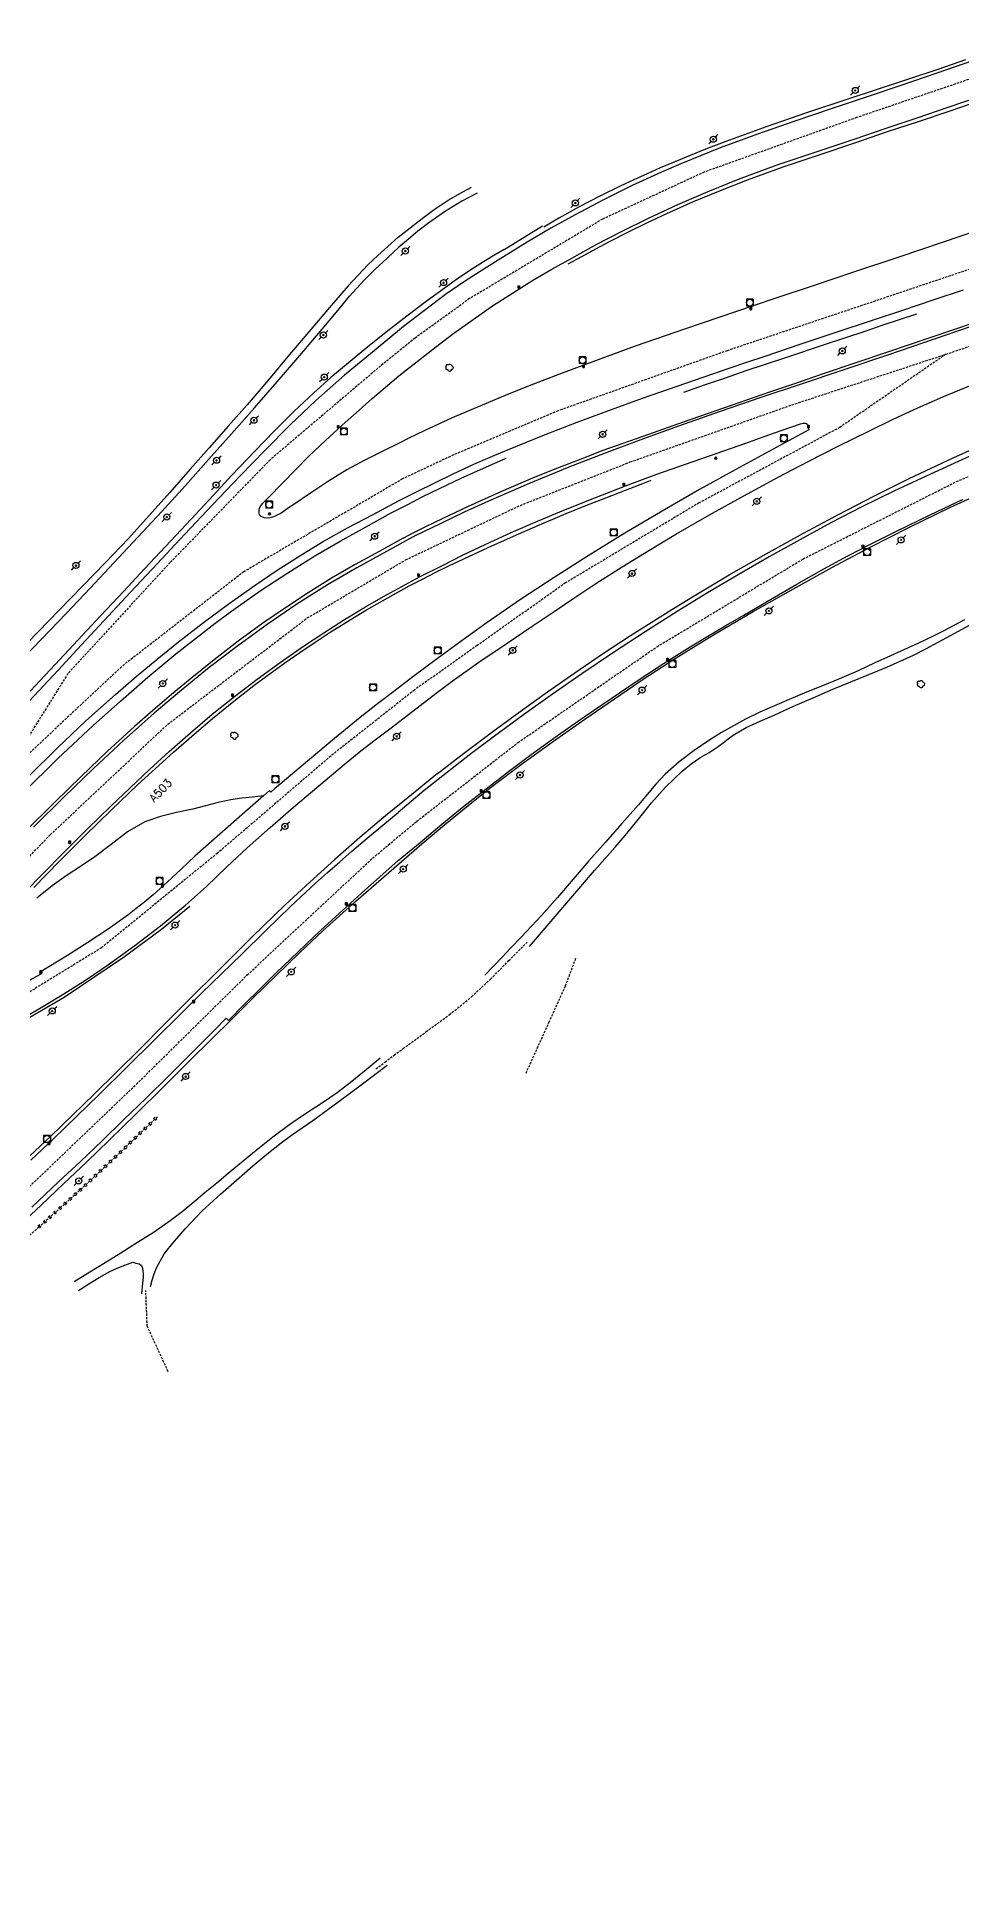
# Model space of a CAD drawing. Header units: millimetres. Extents: x 154000 to 155001, y 120000 to 121000.
# Drawn here: x 154439.6 to 154641.8, y 120240.1 to 120645.2 of the extents above; entities that cross this region are included whole.
import ezdxf
from ezdxf.enums import TextEntityAlignment as Align

# ---------------------------------------------------------------- set-up
doc = ezdxf.new("R2010")
doc.units = ezdxf.units.MM
doc.linetypes.add('DASHED', pattern=[0.75, 0.5, -0.25])
doc.layers.get('0').update_dxf_attribs({"linetype": 'CONTINUOUS'})
for name, color, linetype in [('W0001', 6, 'DASHED'), ('W0008', 7, 'CONTINUOUS'), ('W0010', 4, 'CONTINUOUS'), ('W0070', 7, 'DASHED'), ('W0071', 7, 'CONTINUOUS'), ('W0211', 2, 'CONTINUOUS'), ('W0220', 5, 'DASHED'), ('W0300', 7, 'CONTINUOUS'), ('W0401', 7, 'CONTINUOUS'), ('W0420', 7, 'CONTINUOUS'), ('W0473', 7, 'CONTINUOUS'), ('W0850', 7, 'CONTINUOUS'), ('W0990', 7, 'CONTINUOUS')]:
    doc.layers.add(name, color=color, linetype=linetype)
doc.styles.get("Standard").update_dxf_attribs({"font": 'romans.shx', "width": 0.85})

# ---------------------------------------------------------------- blocks, each defined once
blk = doc.blocks.new('T473')
for p, q in [((-0.166667, 0.166667), (0.166667, -0.166667)), ((-0.166667, -0.166667), (0.166667, 0.166667)), ((0.500001, 0.500001), (1.000002, 1.000002)), ((-1.000002, -1.000002), (-0.500001, -0.500001))]:
    blk.add_line(p, q)
blk.add_ellipse((0, 0), major_axis=(0.471405, 0.471405), ratio=1, start_param=5.4977871438, end_param=11.780972451)
blk = doc.blocks.new('T401')
for p, q in [((-0.3, 0.3), (0, 0.3)), ((-0.3, -0.25), (-0.3, 0.3)), ((-0.3, 0.15), (0, 0.15)), ((-0.3, 0), (0, 0)), ((0, 0.3), (0, -0.25)), ((-0.3, -0.15), (0, -0.15)), ((-0.3, -0.25), (-0.3, -0.3)), ((-0.3, -0.3), (0, -0.3)), ((0, -0.3), (0, -0.25))]:
    blk.add_line(p, q)
blk = doc.blocks.new('T420')
for p, q in [((0.75, 0.75), (-0.75, 0.75)), ((-0.75, 0.75), (-0.75, -0.75)), ((0.75, 0.75), (0.75, -0.75)), ((0.75, -0.75), (-0.75, -0.75))]:
    blk.add_line(p, q)
blk.add_ellipse((0, 0), major_axis=(-0.53, 0.53), ratio=1, start_param=3.926991, end_param=10.210176)
blk = doc.blocks.new('T300')
for p, q in [((-0.8, 0.51), (-0.86, 0.34)), ((-0.86, 0.34), (-0.86, 0.17)), ((-0.86, 0.17), (-0.74, 0.06)), ((-0.69, 0.63), (-0.8, 0.51)), ((-0.8, -0.06), (-0.74, 0.06)), ((-0.74, 0.06), (-0.69, 0.11)), ((-0.57, 0.69), (-0.69, 0.63)), ((-0.46, 0.69), (-0.57, 0.69)), ((-0.29, 0.63), (-0.46, 0.69)), ((-0.29, 0.63), (-0.17, 0.74)), ((-0.23, 0.57), (-0.29, 0.63)), ((-0.17, 0.74), (-0.06, 0.8)), ((-0.06, 0.8), (0.06, 0.8)), ((0.06, 0.8), (0.23, 0.74)), ((0.23, 0.74), (0.34, 0.63)), ((0.34, 0.63), (0.4, 0.51)), ((0.46, 0.46), (0.34, 0.46)), ((0.4, 0.51), (0.4, 0.46)), ((0.57, 0.4), (0.46, 0.46)), ((0.57, 0.4), (0.69, 0.29)), ((0.69, 0.29), (0.74, 0.17)), ((0.74, 0.06), (0.69, -0.17)), ((0.74, 0.17), (0.74, 0.06)), ((-0.8, -0.17), (-0.8, -0.06)), ((-0.8, -0.23), (-0.8, -0.17)), ((-0.74, -0.34), (-0.8, -0.23)), ((-0.69, -0.4), (-0.74, -0.34)), ((-0.51, -0.46), (-0.69, -0.4)), ((-0.4, -0.46), (-0.51, -0.46)), ((-0.4, -0.46), (-0.34, -0.46)), ((-0.34, -0.46), (-0.34, -0.4)), ((-0.34, -0.51), (-0.34, -0.46)), ((-0.29, -0.63), (-0.34, -0.51)), ((-0.17, -0.74), (-0.29, -0.63)), ((-0.06, -0.8), (-0.17, -0.74)), ((0.06, -0.8), (-0.06, -0.8)), ((0.17, -0.74), (0.06, -0.8)), ((0.23, -0.69), (0.17, -0.74)), ((0.29, -0.46), (0.23, -0.46)), ((0.29, -0.63), (0.23, -0.69)), ((0.46, -0.4), (0.29, -0.46)), ((0.34, -0.51), (0.29, -0.63)), ((0.34, -0.51), (0.34, -0.46)), ((0.57, -0.34), (0.46, -0.4)), ((0.63, -0.29), (0.57, -0.34)), ((0.69, -0.17), (0.63, -0.29))]:
    blk.add_line(p, q)
blk = doc.blocks.new('T850')
for p, q in [((-0.25, -0.15), (0, 0.32)), ((0, 0.32), (0.25, -0.15)), ((-0.25, -0.15), (0.25, -0.15))]:
    blk.add_line(p, q)
for major_axis in [(-0.106, 0.106), (-0.0354, 0.0354), (-0.0236, 0.0236)]:
    blk.add_ellipse((0, 0), major_axis=major_axis, ratio=1, start_param=3.926991, end_param=10.210176)
blk = doc.blocks.new('t220o')
at = {"color": 0, "linetype": 'Continuous'}
for p, q in [((-0.25, 0.25), (0.25, 0.25)), ((-0.25, -0.25), (0.25, -0.25))]:
    blk.add_line(p, q, dxfattribs=at)

msp = doc.modelspace()

# ---------------------------------------------------------------- linework, layer by layer
at = {"layer": 'W0001'}
for points in [[(154673.89, 120645.22), (154649.63, 120638.1), (154618.8, 120627.61), (154585.46, 120615.69), (154563.23, 120605.4), (154534.14, 120588.02), (154522.23, 120579.39), (154514.69, 120573.29), (154490.56, 120552.79), (154468.66, 120530.3), (154446.33, 120506.04), (154432, 120483.12)], [(154738.08, 120627.21), (154730.97, 120624.31), (154695.89, 120612.06), (154660.63, 120600.18), (154625.75, 120588.47), (154590.49, 120576.64), (154553.46, 120563.47), (154530.64, 120553.85), (154519.47, 120548.59), (154484.79, 120528.3), (154458.03, 120507.52), (154432, 120483.12)], [(154638.32, 120575.86), (154671.61, 120587.1), (154713.24, 120601.03), (154749.16, 120613.92), (154755.86, 120616.85)], [(154171.76, 120185.08), (154189.13, 120203.39), (154206.75, 120221.89), (154224.43, 120240.4), (154241.86, 120258.82), (154259.6, 120277.38), (154277.08, 120295.73), (154294.6, 120314.16), (154312.08, 120332.75), (154329.57, 120351.24), (154345.09, 120367.69), (154373.43, 120398), (154407.88, 120434.68), (154442.46, 120470.79), (154468.16, 120494.96), (154498.66, 120518.19), (154520.18, 120530.9), (154545.26, 120542.82), (154569.3, 120552.3), (154604.66, 120564.8), (154638.32, 120575.86)], [(154638.32, 120575.86), (154615.09, 120559.85), (154584.36, 120543.37), (154555.14, 120525.86), (154535.8, 120512.15), (154522.09, 120502.43), (154503.79, 120487.99), (154479.05, 120466.77), (154453.69, 120446.08), (154430.51, 120431.85), (154407.14, 120422.5), (154343.06, 120414.46), (154315.07, 120418.05), (154291.08, 120422.67), (154278.06, 120428.77)], [(154171.76, 120185.08), (154199.54, 120202.23), (154219.56, 120217.66), (154239.63, 120233.21), (154259.41, 120248.36), (154279.25, 120263.59), (154299.51, 120279.31), (154309.41, 120286.84), (154329.1, 120302.12), (154348.76, 120317.52), (154368.41, 120333.15), (154387.62, 120349.2), (154406.63, 120365.51), (154434.14, 120390.23), (154461.32, 120416.25), (154485.56, 120440.14), (154512.93, 120465.66), (154522.62, 120473.74), (154544.76, 120490.97), (154575.14, 120511.91), (154607.08, 120531.09), (154640.62, 120548.01), (154678.9, 120564.32)]]:
    msp.add_lwpolyline(points, dxfattribs=at)
at = {"layer": 'W0008'}
for points in [[(154644.16, 120640.02), (154636.31, 120637.29), (154628.7, 120634.71), (154621.08, 120632.17), (154613.47, 120629.59), (154605.27, 120626.8), (154597.09, 120623.98), (154588.97, 120620.97), (154584.65, 120619.27), (154580.36, 120617.52), (154576.1, 120615.69), (154569.73, 120612.75), (154563.44, 120609.64), (154557.23, 120606.38), (154551.95, 120603.43), (154546.72, 120600.36), (154541.55, 120597.19), (154537.29, 120594.5), (154533.08, 120591.74), (154528.93, 120588.89), (154525.83, 120586.62), (154522.77, 120584.29), (154519.7, 120581.96)], [(154518.7, 120571.15), (154522.69, 120574.28), (154526.68, 120577.41), (154530.73, 120580.46), (154534.94, 120583.48), (154539.2, 120586.41), (154543.54, 120589.25), (154547.8, 120591.89), (154552.13, 120594.43), (154556.5, 120596.9), (154561.98, 120599.9), (154567.53, 120602.8), (154573.14, 120605.57), (154579.68, 120608.59), (154586.31, 120611.44), (154592.98, 120614.14), (154601.42, 120617.25), (154609.93, 120620.14), (154618.46, 120623), (154625.24, 120625.3), (154632.02, 120627.59), (154638.8, 120629.87), (154646.33, 120632.43)], [(154647.81, 120603.8), (154637.91, 120600.46), (154628.02, 120597.12), (154618.11, 120593.79), (154609.51, 120590.91), (154600.91, 120588.04), (154592.31, 120585.13), (154581.34, 120581.4), (154570.38, 120577.61), (154559.48, 120573.65), (154553.79, 120571.5), (154548.11, 120569.3), (154542.47, 120567.03), (154536.39, 120564.51), (154530.34, 120561.92), (154524.36, 120559.18), (154522.54, 120558.3), (154520.73, 120557.41), (154518.91, 120556.52)], [(154518.61, 120543.77), (154522.57, 120545.77), (154526.54, 120547.77), (154530.54, 120549.71), (154535.09, 120551.79), (154539.67, 120553.78), (154544.28, 120555.72), (154550.94, 120558.41), (154557.65, 120560.99), (154564.38, 120563.5), (154571.94, 120566.24), (154579.52, 120568.89), (154587.12, 120571.51), (154590.93, 120572.82), (154594.75, 120574.11), (154598.56, 120575.4), (154606.45, 120578.04), (154614.35, 120580.67), (154622.25, 120583.3), (154628.88, 120585.51), (154635.51, 120587.73), (154642.14, 120589.95)], [(154519.7, 120581.96), (154513.26, 120576.61), (154506.83, 120571.26), (154500.54, 120565.74), (154494.93, 120560.4), (154489.45, 120554.91), (154484.04, 120549.36), (154477.92, 120542.96), (154471.89, 120536.5), (154465.86, 120530.02), (154460.02, 120523.8), (154454.2, 120517.57), (154448.38, 120511.33), (154444.17, 120506.81), (154439.97, 120502.28), (154435.77, 120497.75)], [(154522.5, 120536.28), (154527.78, 120538.83), (154533.06, 120541.37), (154538.37, 120543.84), (154547.1, 120547.62), (154555.93, 120551.21), (154564.8, 120554.66), (154572.84, 120557.67), (154580.93, 120560.57), (154589.03, 120563.41), (154597.89, 120566.44), (154606.76, 120569.4), (154615.64, 120572.37), (154625.84, 120575.84), (154636.03, 120579.32), (154646.23, 120582.78)], [(154518.91, 120556.52), (154515.01, 120554.58), (154511.11, 120552.64), (154507.29, 120550.58), (154503.28, 120548.12), (154499.36, 120545.51), (154495.48, 120542.86), (154494.57, 120542.24), (154493.66, 120541.62), (154492.75, 120540.99), (154492.18, 120540.71), (154491.62, 120540.42), (154491.04, 120540.21), (154490.45, 120540.09), (154489.84, 120540.03), (154489.27, 120540.11), (154488.93, 120540.23), (154488.61, 120540.38), (154488.37, 120540.6), (154488.24, 120540.83), (154488.17, 120541.1), (154488.13, 120541.37), (154488.14, 120541.74), (154488.24, 120542.11), (154488.36, 120542.47), (154488.86, 120543.25), (154489.58, 120543.92), (154490.29, 120544.6), (154493.18, 120547.6), (154496.08, 120550.61), (154499.02, 120553.57), (154502.62, 120556.99), (154506.29, 120560.35), (154510, 120563.66), (154512.89, 120566.17), (154515.79, 120568.66), (154518.7, 120571.15)], [(154519.87, 120496.35), (154523.35, 120499.04), (154526.83, 120501.73), (154530.34, 120504.37), (154536.19, 120508.52), (154542.13, 120512.54), (154548.09, 120516.54), (154552.62, 120519.62), (154557.16, 120522.69), (154561.74, 120525.7), (154567.53, 120529.38), (154573.38, 120532.97), (154579.27, 120536.49), (154586.65, 120540.76), (154594.11, 120544.92), (154601.61, 120548.98), (154608.18, 120552.42), (154614.79, 120555.79), (154621.44, 120559.06), (154626.8, 120561.64), (154632.2, 120564.15), (154637.64, 120566.55), (154643.82, 120569.07)], [(154523.34, 120527.26), (154528.07, 120529.62), (154532.79, 120531.97), (154537.54, 120534.26), (154543.25, 120536.85), (154549, 120539.35), (154554.79, 120541.78), (154561.52, 120544.48), (154568.29, 120547.08), (154575.08, 120549.61), (154581.56, 120551.93), (154588.05, 120554.19), (154594.55, 120556.45), (154598.55, 120557.85), (154602.54, 120559.24), (154606.54, 120560.64), (154606.82, 120560.7), (154607.1, 120560.77), (154607.38, 120560.79), (154607.54, 120560.77), (154607.7, 120560.74), (154607.84, 120560.68), (154607.96, 120560.54), (154608.04, 120560.36), (154608.12, 120560.18), (154608.34, 120559.33), (154600.37, 120555.01), (154592.39, 120550.68), (154584.47, 120546.27), (154576.28, 120541.55), (154568.14, 120536.74), (154560.08, 120531.79), (154552.65, 120527.05), (154545.28, 120522.2), (154538.01, 120517.21), (154532.56, 120513.29), (154527.16, 120509.3), (154521.75, 120505.32)], [(154647.52, 120555.4), (154641.02, 120552.43), (154633.97, 120549.19), (154626.93, 120545.91), (154619.96, 120542.5), (154613.15, 120538.96), (154606.4, 120535.29), (154599.7, 120531.54), (154592.92, 120527.65), (154586.2, 120523.66), (154579.54, 120519.58), (154572.54, 120515.15), (154565.61, 120510.62), (154558.74, 120505.99), (154552.31, 120501.53), (154545.94, 120496.98), (154539.63, 120492.34), (154534.45, 120488.45), (154529.31, 120484.5), (154524.25, 120480.45), (154522.35, 120478.87), (154520.46, 120477.27), (154518.58, 120475.67)], [(154437.75, 120483.63), (154443.96, 120489.7), (154450.28, 120495.67), (154456.74, 120501.49), (154461.27, 120505.38), (154465.86, 120509.21), (154470.52, 120512.95), (154476, 120517.2), (154481.57, 120521.34), (154487.24, 120525.35), (154492.09, 120528.62), (154497.01, 120531.8), (154502.01, 120534.85), (154507.48, 120537.92), (154513.05, 120540.84), (154518.61, 120543.77)], [(154518.57, 120465.14), (154523.33, 120469.12), (154528.08, 120473.1), (154532.89, 120477.02), (154537.76, 120480.85), (154542.68, 120484.61), (154547.65, 120488.31), (154553.42, 120492.47), (154559.25, 120496.55), (154565.13, 120500.57), (154570.84, 120504.43), (154576.58, 120508.22), (154582.4, 120511.9), (154586.29, 120514.23), (154590.21, 120516.51), (154594.13, 120518.78), (154599.93, 120522.2), (154605.73, 120525.61), (154611.59, 120528.92), (154616.9, 120531.77), (154622.26, 120534.55), (154627.65, 120537.26), (154634.86, 120540.78), (154642.11, 120544.19)], [(154522.5, 120536.28), (154515.99, 120532.74), (154509.49, 120529.19), (154503.09, 120525.47), (154496.42, 120521.21), (154489.88, 120516.74), (154483.46, 120512.1), (154477.25, 120507.34), (154471.16, 120502.4), (154465.19, 120497.34), (154458.48, 120491.37), (154451.92, 120485.24), (154445.45, 120479.01), (154438.83, 120472.46)], [(154433.8, 120455.04), (154440.54, 120461.98), (154445.56, 120467.03), (154450.61, 120472.05), (154455.71, 120477.01), (154459.92, 120481.05), (154464.16, 120485.06), (154468.47, 120488.99), (154473.15, 120493.11), (154477.9, 120497.13), (154482.75, 120501.04), (154487.69, 120504.81), (154492.72, 120508.45), (154497.82, 120511.99), (154502.28, 120514.96), (154506.8, 120517.85), (154511.38, 120520.64), (154515.34, 120522.9), (154519.34, 120525.08), (154523.34, 120527.26)], [(154521.75, 120505.32), (154517.89, 120502.36), (154514.03, 120499.41), (154510.2, 120496.41), (154504.65, 120491.87), (154499.16, 120487.25), (154493.67, 120482.62), (154492.67, 120481.78), (154491.68, 120480.95), (154490.68, 120480.11), (154490.43, 120480.49)], [(154436.45, 120430.65), (154440.46, 120433), (154445.45, 120436.02), (154450.37, 120439.15), (154455.21, 120442.4), (154460.96, 120446.54), (154466.58, 120450.86), (154472.05, 120455.37), (154476.61, 120459.49), (154481.05, 120463.75), (154485.54, 120467.96), (154490.56, 120472.41), (154495.65, 120476.8), (154500.77, 120481.13), (154503.96, 120483.82), (154507.17, 120486.48), (154510.41, 120489.11), (154513.55, 120491.55), (154516.71, 120493.95), (154519.87, 120496.35)], [(154490.43, 120480.49), (154489.09, 120479.31), (154484.98, 120475.72), (154479.52, 120470.95), (154474.11, 120466.13), (154471.07, 120463.29), (154468.05, 120460.43), (154464.95, 120457.66), (154463.12, 120456.15), (154461.27, 120454.67), (154459.4, 120453.23), (154455.12, 120450.14), (154450.71, 120447.22), (154446.25, 120444.39), (154444.22, 120443.14), (154442.18, 120441.92), (154440.15, 120440.69)], [(154438.22, 120399.61), (154443.22, 120404.38), (154448.2, 120409.19), (154453.15, 120414.01), (154459.19, 120419.94), (154465.2, 120425.9), (154471.22, 120431.85), (154475.56, 120436.12), (154479.89, 120440.38), (154484.25, 120444.63), (154489.61, 120449.86), (154494.99, 120455.07), (154500.47, 120460.17), (154503.11, 120462.53), (154505.76, 120464.86), (154508.43, 120467.18), (154511.8, 120470.03), (154515.19, 120472.85), (154518.58, 120475.67)], [(154438.42, 120389.32), (154444.3, 120394.86), (154449.05, 120399.36), (154453.79, 120403.88), (154458.5, 120408.42), (154463.43, 120413.21), (154468.33, 120418.01), (154473.2, 120422.85), (154475.78, 120425.45), (154478.35, 120428.06), (154480.92, 120430.67), (154481.42, 120430.2), (154484.88, 120433.67), (154488.35, 120437.13), (154491.84, 120440.57), (154496.68, 120445.22), (154501.57, 120449.82), (154506.51, 120454.37), (154510.51, 120457.98), (154514.54, 120461.56), (154518.57, 120465.14)], [(154440.15, 120440.69), (154440.29, 120440.22), (154436.42, 120438.14), (154432.56, 120436.06), (154428.65, 120434.07), (154423.41, 120431.62), (154418.1, 120429.34), (154412.71, 120427.23), (154411.17, 120426.66), (154409.63, 120426.12), (154408.09, 120425.57)]]:
    msp.add_lwpolyline(points, dxfattribs=at)
at = {"layer": 'W0010'}
for points in [[(154642.62, 120640.21), (154636.52, 120638.14), (154629.91, 120635.94), (154623.29, 120633.77), (154616.68, 120631.58), (154607.83, 120628.62), (154598.99, 120625.61), (154590.22, 120622.41), (154585.41, 120620.54), (154580.61, 120618.62), (154575.86, 120616.6), (154572.96, 120615.32), (154570.07, 120614.01), (154567.2, 120612.66), (154562.63, 120610.43), (154558.11, 120608.1), (154553.67, 120605.63), (154552.58, 120604.98), (154551.49, 120604.33), (154550.41, 120603.67)], [(154555.7, 120595.6), (154558.72, 120597.25), (154561.74, 120598.91), (154564.78, 120600.53), (154568.92, 120602.64), (154573.08, 120604.68), (154577.28, 120606.65), (154583.12, 120609.23), (154589.02, 120611.67), (154594.95, 120614.01), (154602.73, 120616.84), (154610.57, 120619.48), (154618.41, 120622.11), (154625.35, 120624.46), (154632.3, 120626.79), (154639.24, 120629.12), (154646.21, 120631.47)], [(154541.69, 120598.79), (154550.14, 120603.91)], [(154541.69, 120598.79), (154539.46, 120597.43), (154537.22, 120596.08), (154535.01, 120594.69), (154531.62, 120592.41), (154528.28, 120590.05), (154524.98, 120587.63), (154520.41, 120584.2), (154515.92, 120580.68), (154511.47, 120577.09), (154507.62, 120573.94), (154503.81, 120570.74), (154500.08, 120567.45), (154495.71, 120563.31), (154491.46, 120559.05), (154487.25, 120554.73), (154482.18, 120549.42), (154477.19, 120544.04), (154472.2, 120538.66), (154467.64, 120533.79), (154463.08, 120528.91), (154458.52, 120524.04), (154453.52, 120518.7), (154448.51, 120513.37), (154443.51, 120508.03), (154438.05, 120502.2)], [(154519.61, 120535.64), (154521.97, 120536.85), (154524.33, 120538.06), (154526.7, 120539.25), (154533.9, 120542.67), (154541.18, 120545.91), (154548.52, 120549.02), (154553.45, 120551.01), (154558.4, 120552.94), (154563.35, 120554.87), (154572.15, 120557.98), (154580.94, 120561.09), (154589.75, 120564.17), (154594.78, 120565.9), (154599.82, 120567.63), (154604.86, 120569.35), (154611.78, 120571.71), (154618.71, 120574.06), (154625.64, 120576.4), (154635.1, 120579.6), (154644.56, 120582.78)], [(154631.89, 120584.66), (154628.11, 120583.38), (154624.34, 120582.11), (154620.56, 120580.84), (154611.91, 120577.97), (154603.25, 120575.11), (154594.6, 120572.22), (154590.05, 120570.66), (154585.49, 120569.1), (154580.94, 120567.53)], [(154527.16, 120484.17), (154529.23, 120485.77), (154531.31, 120487.38), (154533.39, 120488.97), (154539.28, 120493.4), (154545.22, 120497.76), (154551.21, 120502.04), (154557.2, 120506.22), (154563.25, 120510.32), (154569.36, 120514.34), (154573.85, 120517.22), (154578.38, 120520.05), (154582.93, 120522.84), (154590.93, 120527.6), (154599.02, 120532.23), (154607.17, 120536.74), (154614.81, 120540.83), (154622.52, 120544.82), (154630.29, 120548.69), (154639.93, 120553.23), (154649.68, 120557.59)], [(154517.02, 120541.17), (154520.48, 120542.95), (154523.94, 120544.73), (154527.43, 120546.46), (154532.3, 120548.75), (154537.22, 120550.95), (154542.13, 120553.16)], [(154520.93, 120525.2), (154523.86, 120526.69), (154526.8, 120528.19), (154529.75, 120529.65), (154533.96, 120531.65), (154538.21, 120533.59), (154542.46, 120535.5), (154546.72, 120537.38), (154550.99, 120539.22), (154555.27, 120541.02), (154559.59, 120542.76), (154563.93, 120544.46), (154568.28, 120546.15), (154570.14, 120546.87), (154572.01, 120547.6), (154573.88, 120548.32)], [(154523.69, 120468.83), (154528.78, 120473.02), (154533.86, 120477.22), (154539.01, 120481.33), (154545.71, 120486.36), (154552.52, 120491.25), (154559.38, 120496.05), (154565.84, 120500.53), (154572.36, 120504.93), (154578.94, 120509.23), (154587.51, 120514.51), (154596.2, 120519.6), (154604.96, 120524.57), (154613.34, 120529.2), (154621.79, 120533.71), (154630.32, 120538.07), (154639.2, 120542.34), (154648.17, 120546.45)], [(154436.54, 120479.99), (154444.12, 120487.44), (154451.86, 120494.71), (154457.8, 120500.03), (154463.82, 120505.24), (154469.96, 120510.32), (154474.23, 120513.71), (154478.54, 120517.03), (154482.92, 120520.26), (154488.62, 120524.24), (154494.42, 120528.07), (154500.31, 120531.75), (154505.83, 120534.98), (154511.42, 120538.07), (154517.02, 120541.17)], [(154519.61, 120535.64), (154514.36, 120532.76), (154509.11, 120529.89), (154503.93, 120526.88), (154498.87, 120523.72), (154493.88, 120520.43), (154488.97, 120517.03), (154483.58, 120513.09), (154478.28, 120509.01), (154473.06, 120504.84), (154468.95, 120501.43), (154464.9, 120497.97), (154460.9, 120494.45), (154455.02, 120489.05), (154449.25, 120483.54), (154443.53, 120477.97), (154436.93, 120471.43)], [(154438.9, 120459.23), (154444.48, 120464.98), (154450.11, 120470.62), (154455.79, 120476.19), (154461.56, 120481.67), (154465.47, 120485.28), (154469.42, 120488.85), (154473.42, 120492.35), (154477.98, 120496.22), (154482.61, 120500.02), (154487.33, 120503.69), (154490.53, 120506.06), (154493.78, 120508.38), (154497.06, 120510.66), (154500.36, 120512.9), (154503.7, 120515.1), (154507.07, 120517.23), (154511.65, 120519.96), (154516.29, 120522.58), (154520.93, 120525.2)], [(154527.16, 120484.17), (154521.47, 120479.53), (154515.79, 120474.9), (154510.18, 120470.18), (154504.67, 120465.35), (154499.24, 120460.44), (154493.86, 120455.47), (154486.67, 120448.55), (154479.61, 120441.5), (154472.55, 120434.44), (154467.33, 120429.22), (154462.13, 120424), (154456.89, 120418.8), (154452.14, 120414.14), (154447.36, 120409.5), (154442.56, 120404.89), (154436.75, 120399.38)], [(154406.42, 120358.85), (154412.21, 120364.02), (154418, 120369.19), (154423.77, 120374.39), (154429.35, 120379.5), (154434.92, 120384.63), (154440.45, 120389.79), (154445.45, 120394.5), (154450.43, 120399.24), (154455.38, 120404), (154461.33, 120409.83), (154467.23, 120415.69), (154473.14, 120421.56), (154477.68, 120426.05), (154482.21, 120430.55), (154486.77, 120435.02), (154491.86, 120440.01), (154496.98, 120444.97), (154502.16, 120449.87), (154509.26, 120456.27), (154516.48, 120462.55), (154523.69, 120468.83)], [(154413.62, 120418.65), (154428.17, 120425.2), (154445.54, 120435.28), (154458.72, 120444.13), (154466.82, 120450.13), (154473.02, 120455.15)]]:
    msp.add_lwpolyline(points, dxfattribs=at)
at = {"layer": 'W0070'}
for points in [[(154513.66, 120419.61), (154515.65, 120421.09), (154517.64, 120422.57), (154519.62, 120424.06), (154524.68, 120427.73), (154529.73, 120431.43), (154534.6, 120435.34), (154538.75, 120439.21), (154542.74, 120443.26), (154546.74, 120447.31)], [(154557.32, 120443.71), (154555.05, 120437.65), (154551.55, 120429.92), (154546.44, 120418.61)], [(154468.26, 120353.38), (154463.67, 120363.33), (154463.36, 120371.11)]]:
    msp.add_lwpolyline(points, dxfattribs=at)
at = {"layer": 'W0071'}
for points in [[(154518.53, 120601.44), (154521.15, 120603.48), (154523.77, 120605.52), (154526.43, 120607.49), (154529.5, 120609.56), (154532.66, 120611.36), (154534.61, 120612.41)], [(154535.8, 120611.1), (154532.45, 120609.31), (154528.67, 120607.02), (154524.99, 120604.41), (154522.87, 120602.74), (154520.79, 120601.02), (154518.7, 120599.3)], [(154518.53, 120601.44), (154516.32, 120599.44), (154514.11, 120597.44), (154511.94, 120595.39), (154507.63, 120590.84), (154503.53, 120586.09), (154499.46, 120581.3), (154494.79, 120575.82), (154490.16, 120570.3), (154485.49, 120564.82), (154481.37, 120560.1), (154477.22, 120555.4), (154473.06, 120550.72), (154468.59, 120545.65), (154464.11, 120540.59), (154459.56, 120535.58), (154454.58, 120530.32), (154449.51, 120525.11), (154444.45, 120519.92), (154439.85, 120515.18), (154435.25, 120510.45)], [(154436.26, 120509.14), (154440.66, 120513.64), (154445.93, 120519.14), (154451.17, 120524.68), (154456.38, 120530.24), (154461.62, 120535.86), (154466.84, 120541.51), (154472.02, 120547.19), (154477.09, 120552.81), (154482.12, 120558.45), (154487.12, 120564.13), (154492.09, 120569.85), (154497.03, 120575.61), (154501.96, 120581.37), (154504.95, 120584.96), (154507.93, 120588.56), (154511.05, 120592.02), (154513.55, 120594.5), (154516.12, 120596.9), (154518.7, 120599.3)], [(154642.4, 120517.81), (154640.05, 120516.57), (154637.71, 120515.32), (154635.35, 120514.11), (154632.31, 120512.68), (154629.24, 120511.31), (154626.18, 120509.93), (154622.65, 120508.3), (154619.11, 120506.66), (154615.56, 120505.08), (154611.72, 120503.5), (154607.86, 120501.98), (154604.02, 120500.4), (154600.82, 120499.01), (154597.63, 120497.59), (154594.49, 120496.06), (154591.84, 120494.63), (154589.23, 120493.12), (154586.68, 120491.52), (154583.3, 120489.21), (154580.02, 120486.73), (154576.96, 120484.02), (154574.92, 120481.86), (154573, 120479.59), (154571.07, 120477.32), (154567.47, 120473.24), (154563.87, 120469.16), (154560.27, 120465.07), (154556.83, 120461.09), (154553.4, 120457.1), (154549.9, 120453.16), (154547.67, 120450.77), (154545.42, 120448.4), (154543.17, 120446.03), (154541.27, 120444.04), (154539.38, 120442.05), (154537.49, 120440.06)], [(154547.26, 120446.35), (154552, 120451.89), (154556.74, 120457.42), (154561.5, 120462.95), (154563.73, 120465.51), (154565.97, 120468.08), (154568.19, 120470.65), (154571.08, 120474.2), (154573.94, 120477.77), (154576.99, 120481.16), (154578.8, 120482.96), (154580.66, 120484.7), (154582.61, 120486.32), (154584.54, 120487.61), (154586.55, 120488.8), (154588.5, 120490.06), (154589.6, 120490.9), (154590.67, 120491.76), (154591.77, 120492.58), (154594.66, 120494.23), (154597.71, 120495.6), (154600.78, 120496.95), (154605.02, 120498.89), (154609.29, 120500.76), (154613.56, 120502.62), (154619.48, 120505.04), (154625.42, 120507.42), (154631.23, 120510.04), (154633.94, 120511.45), (154636.62, 120512.91), (154639.29, 120514.37), (154643.5, 120516.63)], [(154514.62, 120421.9), (154511.51, 120419.36), (154508.41, 120416.81), (154505.24, 120414.36), (154501.8, 120412.02), (154498.3, 120409.78), (154494.85, 120407.45), (154491.12, 120404.63), (154487.46, 120401.71), (154483.83, 120398.74), (154481.34, 120396.69), (154478.86, 120394.62), (154476.37, 120392.56), (154473.84, 120390.46), (154471.31, 120388.36), (154468.71, 120386.35), (154465.17, 120383.9), (154461.54, 120381.6), (154457.89, 120379.32), (154454.51, 120377.21), (154451.11, 120375.12), (154447.71, 120373.03)], [(154464.36, 120372), (154464.77, 120373.37), (154465.18, 120374.75), (154465.67, 120376.08), (154467.4, 120379.12), (154469.61, 120381.92), (154471.95, 120384.61), (154475.66, 120388.54), (154479.66, 120392.22), (154483.75, 120395.8), (154486.76, 120398.41), (154489.83, 120400.96), (154492.96, 120403.42), (154495.24, 120405.09), (154497.57, 120406.71), (154499.88, 120408.34), (154505.33, 120412.31), (154510.73, 120416.35), (154516.14, 120420.38)], [(154448.67, 120371.15), (154450.91, 120372.56), (154453.15, 120373.98), (154455.46, 120375.25), (154457.11, 120375.99), (154458.8, 120376.68), (154460.49, 120377.36), (154461.19, 120377.14), (154461.88, 120376.93), (154462.4, 120376.57), (154462.63, 120376.04), (154462.71, 120375.39), (154462.75, 120374.74), (154462.76, 120374.07), (154462.7, 120373.4), (154462.64, 120372.74), (154462.57, 120371.96), (154462.49, 120371.19), (154462.4, 120370.42)]]:
    msp.add_lwpolyline(points, dxfattribs=at)
at = {"layer": 'W0211'}
msp.add_lwpolyline([(154489.09, 120479.31), (154486.71, 120479.04), (154484.34, 120478.77), (154481.99, 120478.42), (154479.2, 120477.83), (154476.43, 120477.13), (154473.67, 120476.41), (154470.1, 120475.62), (154466.55, 120474.81), (154463.15, 120473.65), (154459.34, 120471.42), (154455.77, 120468.66), (154452.19, 120465.93), (154449.08, 120463.85), (154445.97, 120461.78), (154442.92, 120459.61), (154439.5, 120456.92)], dxfattribs=at)
at = {"layer": 'W0220'}
msp.add_lwpolyline([(154465.91, 120409.11), (154460.44, 120403.89), (154454.97, 120398.68), (154449.46, 120393.51), (154444.74, 120389.25), (154439.99, 120385.02), (154435.27, 120380.75), (154432.12, 120377.81), (154428.98, 120374.85), (154425.84, 120371.89)], dxfattribs=at)

# ---------------------------------------------------------------- block references
for p, rotation in [((154464.33, 120407.6), 223.6540676539151), ((154465.41, 120408.63), 223.6540676539151), ((154459.98, 120403.46), 223.6540676539949), ((154461.07, 120404.49), 223.6540676539151), ((154462.15, 120405.53), 223.6540676539151), ((154463.24, 120406.56), 223.6540676539151), ((154455.64, 120399.31), 223.6540676539949), ((154456.73, 120400.35), 223.6540676539949), ((154457.81, 120401.39), 223.6540676539949), ((154458.9, 120402.42), 223.6540676539949), ((154451.27, 120395.21), 223.1122831099508), ((154452.36, 120396.23), 223.1122831099508), ((154453.46, 120397.26), 223.1122831099508), ((154454.55, 120398.28), 223.1122831099508), ((154446.85, 120391.15), 222.1131002910968), ((154447.96, 120392.16), 222.1131002910968), ((154449.07, 120393.16), 222.1131002910968), ((154450.17, 120394.18), 223.1122831099508), ((154442.38, 120387.15), 221.6544826892385), ((154443.5, 120388.14), 221.6544826892385), ((154444.62, 120389.14), 221.6544826892385), ((154445.73, 120390.15), 222.1131002910968), ((154440.14, 120385.15), 221.6544826892385), ((154441.26, 120386.15), 221.6544826892385)]:
    msp.add_blockref('t220o', p, dxfattribs=dict(at, rotation=rotation))
at = {"layer": 'W0300', "rotation": 359.9999899820874}
for p in [(154529.81, 120572.89), (154632.89, 120503.7), (154482.77, 120492.44)]:
    msp.add_blockref('T300', p, dxfattribs=at)
at = {"layer": 'W0401', "rotation": 359.9999899820874}
for p in [(154545.11, 120590.54), (154595.82, 120585.9), (154559.22, 120573.24), (154505.6, 120560), (154608.45, 120560.05), (154568.07, 120547.4), (154620.34, 120533.83), (154523.11, 120527.57), (154577.58, 120509.07), (154482.47, 120501.32), (154536.83, 120480.41), (154446.86, 120469.16), (154467.18, 120459.65), (154507.36, 120455.67), (154440.59, 120440.77), (154473.98, 120434.34), (154442.34, 120403.34)]:
    msp.add_blockref('T401', p, dxfattribs=at)
at = {"layer": 'W0420', "rotation": 359.9999899820874}
for p in [(154595.44, 120587.15), (154558.85, 120574.56), (154506.67, 120558.96), (154602.87, 120557.48), (154490.33, 120542.96), (154565.67, 120536.89), (154621.07, 120532.57), (154527.17, 120511.07), (154578.51, 120508.14), (154513.02, 120502.99), (154491.68, 120482.89), (154537.83, 120479.46), (154466.37, 120460.66), (154508.52, 120454.77), (154441.77, 120404.26)]:
    msp.add_blockref('T420', p, dxfattribs=at)
at = {"layer": 'W0473', "rotation": 359.9999899820874}
for p in [(154618.48, 120633.54), (154587.47, 120622.88), (154557.28, 120608.96), (154520.11, 120598.43), (154528.47, 120591.53), (154502.19, 120580.06), (154615.65, 120576.6), (154502.37, 120570.87), (154487, 120561.42), (154563.26, 120558.34), (154478.74, 120547.24), (154467.96, 120540.28), (154596.97, 120543.69), (154513.39, 120536.06), (154628.53, 120535.27), (154448.08, 120529.68), (154569.67, 120527.92), (154599.61, 120519.75), (154543.58, 120511.1), (154467.07, 120503.86), (154571.89, 120502.41), (154518.2, 120492.33), (154545.19, 120483.85), (154493.78, 120472.64), (154519.64, 120463.29), (154469.77, 120451.02), (154495.15, 120440.81), (154442.89, 120432.26), (154472.06, 120417.93), (154448.71, 120395.11)]:
    msp.add_blockref('T473', p, dxfattribs=at)
at = {"layer": 'W0473'}
msp.add_blockref('T473', (154478.83, 120552.68), dxfattribs=at)
at = {"layer": 'W0850'}
for p in [(154588, 120553.15), (154490.44, 120540.98)]:
    msp.add_blockref('T850', p, dxfattribs=at)

# ---------------------------------------------------------------- texts
at = {"layer": 'W0990'}
msp.add_text('A503', height=1.75, rotation=46.18, dxfattribs=at).set_placement((154466.59, 120480.49), align=Align.MIDDLE_CENTER)

doc.saveas('drawing.dxf')
